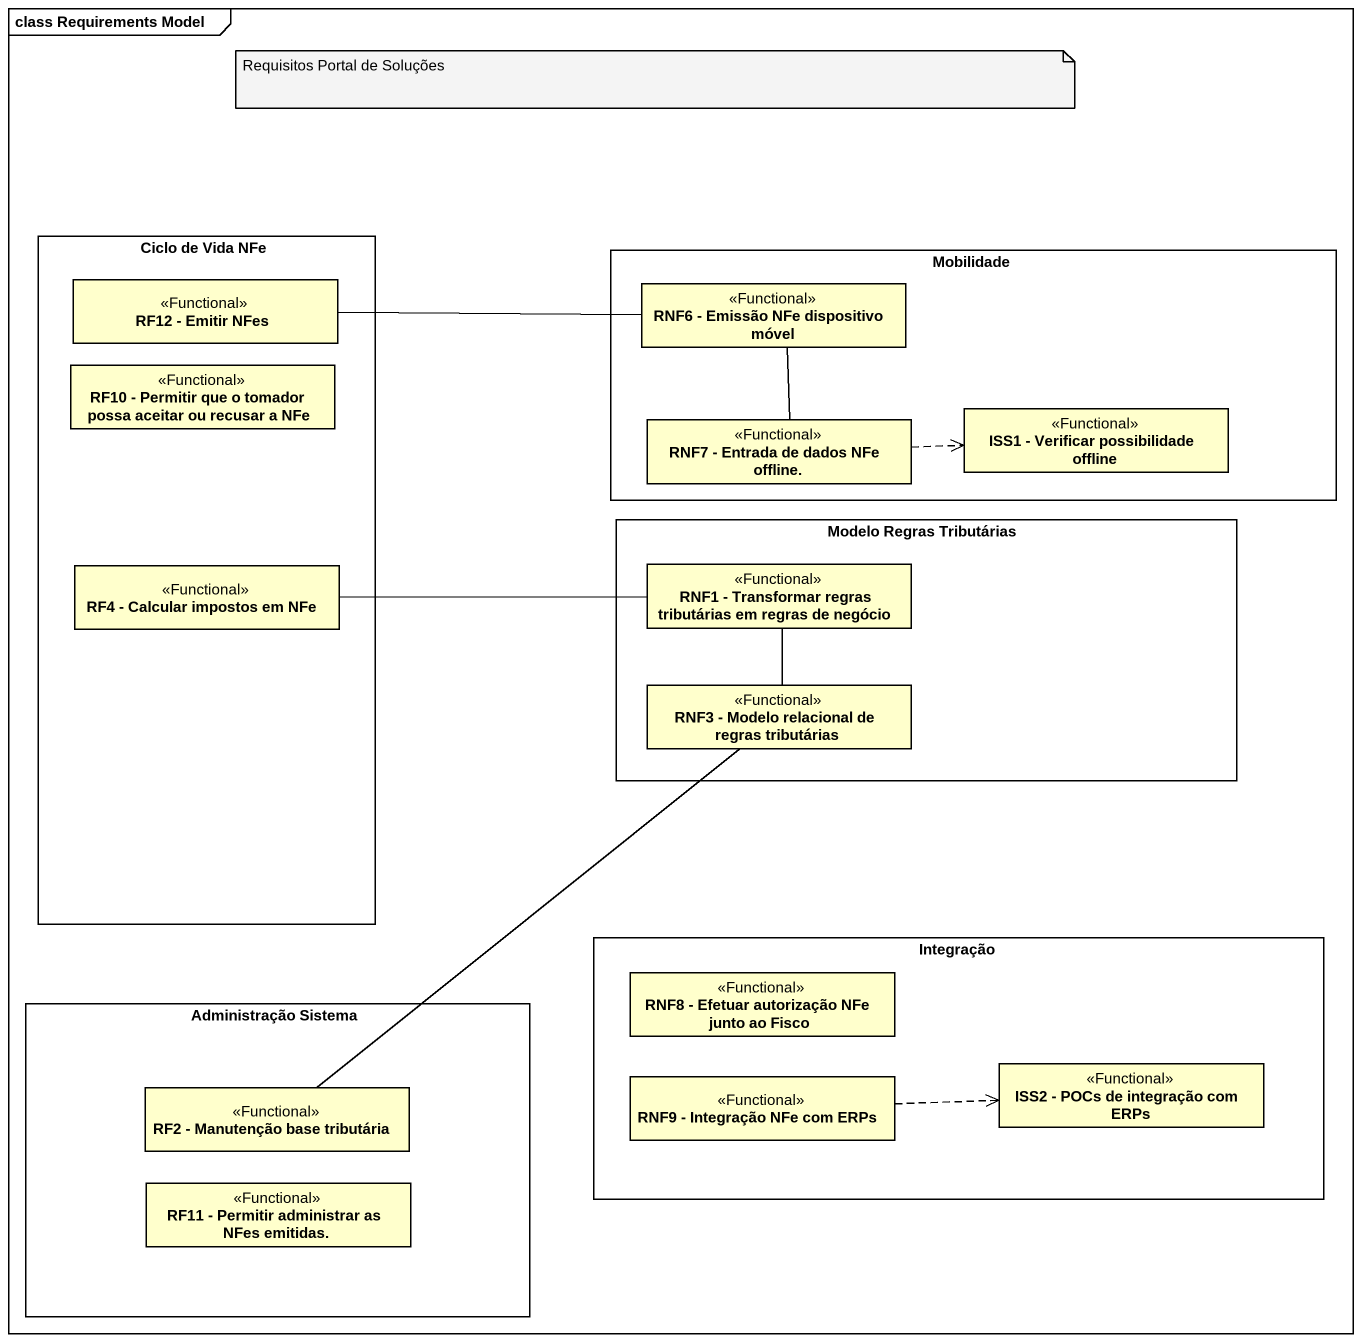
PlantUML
@startuml
mainframe class Requirements Model
hide circle
hide empty members
rectangle "Ciclo de Vida NFe" as Ciclo_de_Vida_NFe {
  class "RF12 - Emitir NFes" as RF12_Emitir_NFes <<Functional>>
  class "RF10 - Permitir que o tomador possa aceitar ou recusar a NFe" as RF10_Permitir_que_o_tomador <<Functional>>
  class "RF4 - Calcular impostos em NFe" as RF4_Calcular_impostos_em_NFe <<Functional>>
}
rectangle Mobilidade {
  class "RNF6 - Emissão NFe dispositivo móvel" as RNF6_Emissão_NFe <<Functional>>
  class "RNF7 - Entrada de dados NFe offline." as RNF7_Entrada_de_dados_NFe <<Functional>>
  class "ISS1 - Verificar possibilidade offline" as ISS1_Verificar <<Functional>>
}
rectangle "Modelo Regras Tributárias" as Modelo_Regras_Tributárias {
  class "RNF1 - Transformar regras tributárias em regras de negócio" as RNF1_Transformar_regras <<Functional>>
  class "RNF3 - Modelo relacional de regras tributárias" as RNF3_Modelo_relacional_de <<Functional>>
}
rectangle Integração {
  class "RNF8 - Efetuar autorização NFe junto ao Fisco" as RNF8_Efetuar_autorização <<Functional>>
  class "RNF9 - Integração NFe com ERPs" as RNF9_Integração_NFe_com_ERPs <<Functional>>
  class "ISS2 - POCs de integração com ERPs" as ISS2_POCs_de_integração_com <<Functional>>
}
rectangle "Administração Sistema" as Administração_Sistema {
  class "RF2 - Manutenção base tributária" as RF2_Manutenção_base <<Functional>>
  class "RF11 - Permitir administrar as NFes emitidas." as RF11_Permitir_administrar <<Functional>>
}
RNF6_Emissão_NFe -left- RF12_Emitir_NFes
RNF7_Entrada_de_dados_NFe -up- RNF6_Emissão_NFe
RNF7_Entrada_de_dados_NFe .right.> ISS1_Verificar
RF4_Calcular_impostos_em_NFe -right- RNF1_Transformar_regras
RNF1_Transformar_regras -- RNF3_Modelo_relacional_de
RF2_Manutenção_base -up- RNF3_Modelo_relacional_de
RNF9_Integração_NFe_com_ERPs .right.> ISS2_POCs_de_integração_com
note as N1
  Requisitos Portal de Soluções
end note
@enduml
